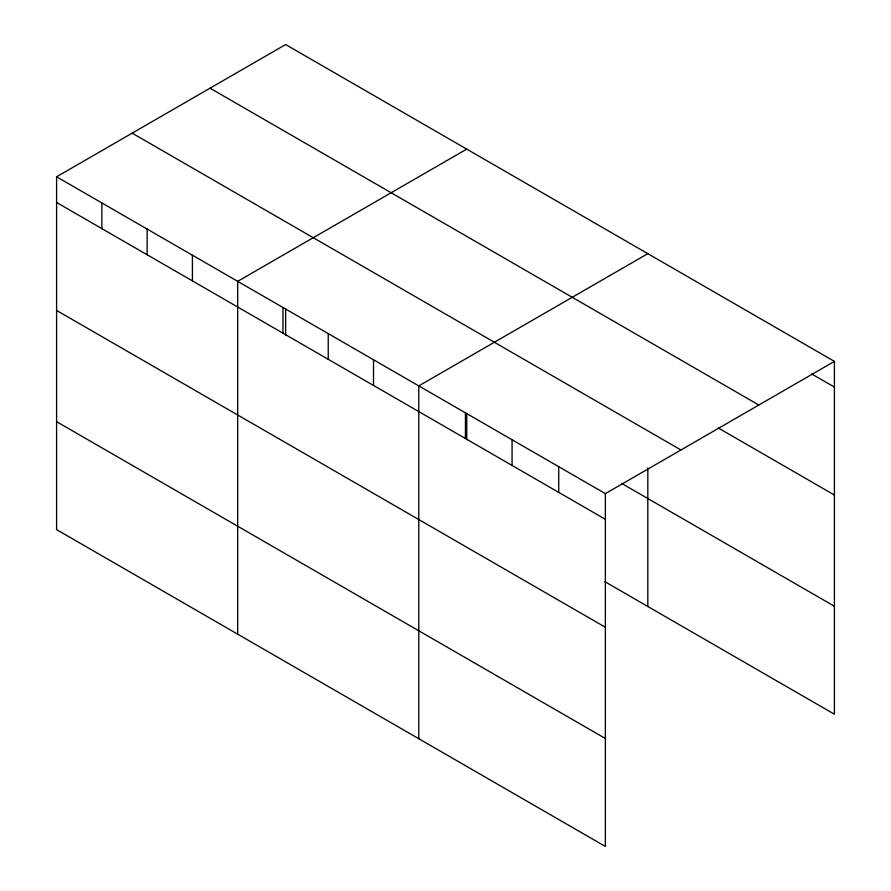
<?xml version="1.0" encoding="UTF-8"?>
<svg xmlns="http://www.w3.org/2000/svg" width="891" height="891" viewBox="0 0 891 891"><rect width="100%" height="100%" fill="white"/><g stroke="black" fill="none" stroke-linecap="round" stroke-linejoin="round"><path stroke-width="1.34" d="M56.59 176.786L605.368 493.625L605.368 846.45L56.59 529.61L56.59 176.786L285.632 44.55L834.41 361.39L834.41 714.214L604.933 581.723M466.728 149.109L237.685 281.344L237.685 634.169M647.824 253.657L418.781 385.903L418.781 738.728M605.368 493.625L834.41 361.39M811.69 373.953L834.41 387.073M210.053 88.187L758.831 405.026M718.391 428.048L834.41 495.028M132.169 133.149L680.947 449.988M621.617 483.401L834.41 606.259M56.59 202.48L605.368 519.308M56.59 310.436L605.368 627.264M56.59 421.666L605.368 738.494M647.824 467.942L647.824 606.481M558.724 466.695L558.724 492.378M512.069 439.764L512.069 465.447M466.728 413.357L466.728 439.653M465.425 412.834L465.425 438.517M373.507 359.764L373.507 385.447M328.233 333.624L328.233 359.307M285.632 308.798L285.632 335.094M282.959 307.484L282.959 333.178M192.411 255.205L192.411 280.899M147.138 229.065L147.138 254.759M101.864 202.925L101.864 228.619"/></g></svg>
